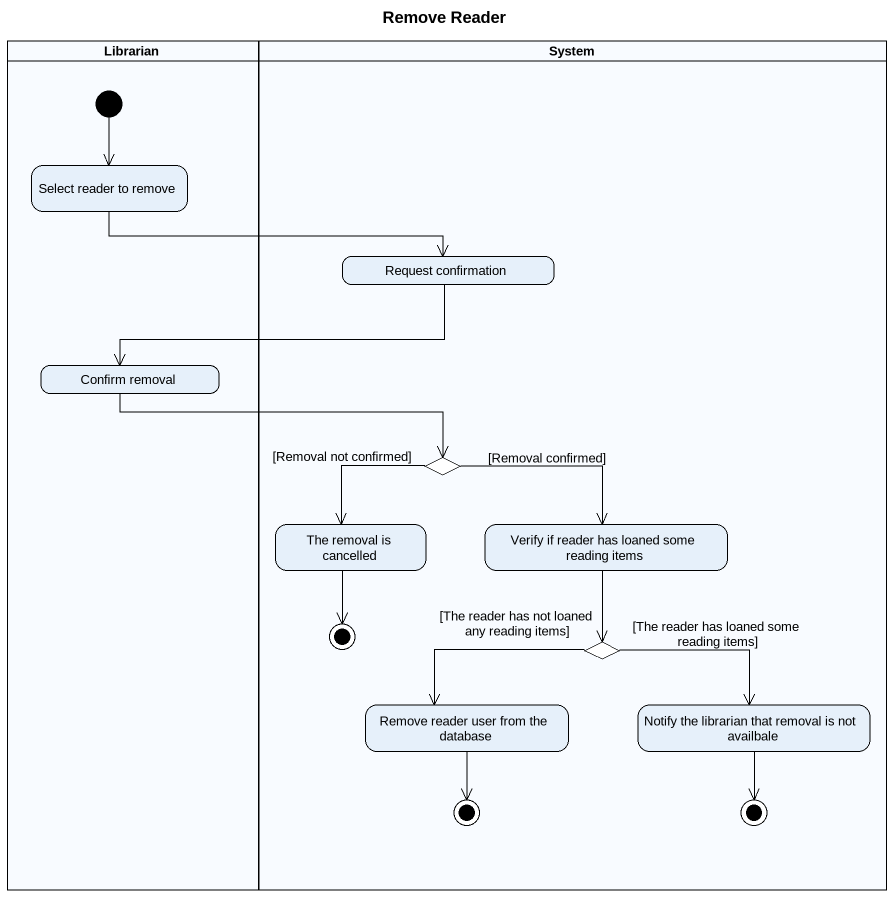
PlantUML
@startuml
title Remove Reader
hide empty description
state Librarian <<partition>> {
  state "Select reader to remove" as Select_reader_to_remove
  state "Confirm removal" as Confirm_removal
  [*] --> Select_reader_to_remove
}
state System <<partition>> {
  state "Request confirmation" as Request_confirmation
  state choice1 <<choice>>
  state "The removal is cancelled" as The_removal_is_cancelled
  state "Verify if reader has loaned some reading items" as Verify_if_reader_has_loaned
  state final1 <<end>>
  state choice2 <<choice>>
  state "Remove reader user from the database" as Remove_reader_user_from_the
  state "Notify the librarian that removal is not availbale" as Notify_the_librarian_that
  state final2 <<end>>
  state final3 <<end>>
}
Select_reader_to_remove -right-> Request_confirmation
Request_confirmation -left-> Confirm_removal
Confirm_removal -right-> choice1
choice1 --> The_removal_is_cancelled : [Removal not confirmed]
choice1 -right-> Verify_if_reader_has_loaned : [Removal confirmed]
The_removal_is_cancelled --> final1
Verify_if_reader_has_loaned --> choice2
choice2 -left-> Remove_reader_user_from_the : [The reader has not loaned any reading items]
choice2 -right-> Notify_the_librarian_that : [The reader has loaned some reading items]
Remove_reader_user_from_the --> final2
Notify_the_librarian_that --> final3
@enduml
